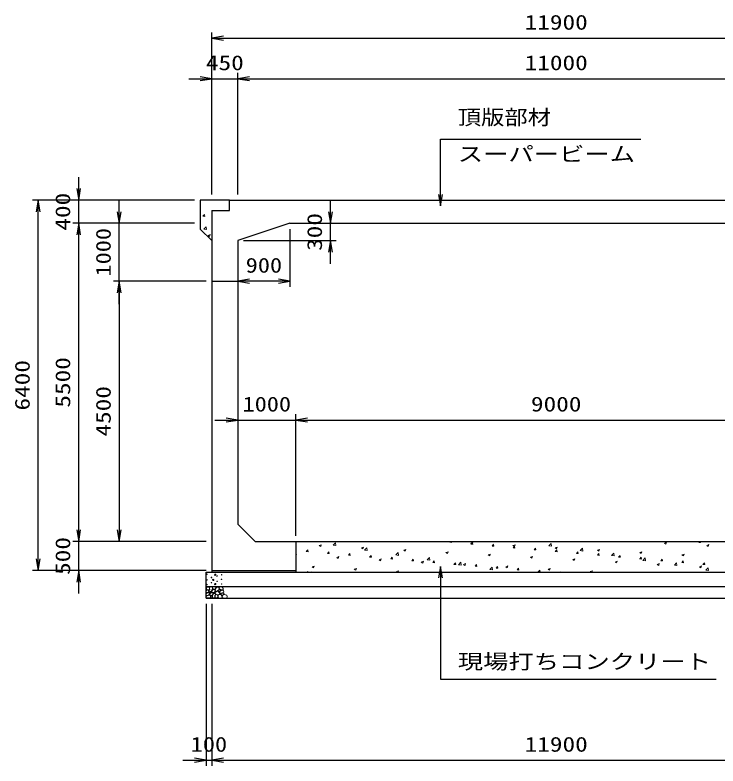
# Model space of a CAD drawing. Units: millimetres at full size. Extents: x 0 to 84100, y 0 to 59400.
# Drawn here: x 32700 to 44845, y 29620 to 42600 of the extents above; entities that cross this region are included whole.
import ezdxf
from ezdxf.enums import TextEntityAlignment as Align

# ---------------------------------------------------------------- set-up
doc = ezdxf.new("R2010")
doc.units = ezdxf.units.MM
for name, color, linetype, lineweight in [('D-DCR-HCHn', 4, 'Continuous', 9), ('D-STR-DIM', 7, 'Continuous', 25), ('D-STR-STRn', 1, 'Continuous', 25), ('D-STR-TXT', 7, 'Continuous', 25)]:
    doc.layers.add(name, color=color, linetype=linetype, lineweight=lineweight)
doc.styles.add('ＭＳ ゴシック', font='')
doc.styles.get('ＭＳ ゴシック').set_extended_font_data('MS Gothic')

# ---------------------------------------------------------------- blocks, each defined once
blk = doc.blocks.new('open_arrow')
at = {"color": 0, "linetype": 'Continuous', "lineweight": -2}
blk.add_lwpolyline([(7.5, 1.25), (0, 0), (7.5, -1.25)], dxfattribs=at)

msp = doc.modelspace()

# ---------------------------------------------------------------- linework, layer by layer
at = {"layer": 'D-DCR-HCHn'}
for p, q in [((35946.595, 39122.234), (35976.959, 39119.577)), ((35946.852, 39122.256), (35971.342, 39151.443)), ((35977.176, 39118.782), (35971.303, 39150.625)), ((35962.66, 38898.418), (36002.227, 38939.656)), ((35962.766, 38898.095), (36007.945, 38891.088)), ((36007.871, 38891.312), (36002.259, 38939.557)), ((36035.764, 38791.068), (36061.033, 38774.024)), ((36035.822, 38791.13), (36071.391, 38804.784)), ((36036.738, 38763.262), (36041.829, 38769.329)), ((36044.114, 38755.886), (36041.785, 38768.511)), ((36061.066, 38774.076), (36071.367, 38804.774)), ((39861.632, 33500), (39867.841, 33495.812)), ((39867.868, 33495.867), (39869.255, 33500)), ((40212.992, 33485.761), (40224.939, 33500)), ((40243.243, 33482.262), (40239.971, 33500)), ((43210.351, 33500), (43214.92, 33496.918)), ((43214.948, 33496.975), (43215.963, 33500)), ((44514.937, 33485.337), (44527.241, 33500)), ((44545.172, 33481.809), (44541.817, 33500)), ((37955.616, 33430.381), (37980.885, 33413.336)), ((37955.69, 33430.428), (37991.26, 33444.082)), ((37980.912, 33413.39), (37991.213, 33444.088)), ((38195.283, 33435.732), (38234.85, 33476.97)), ((38195.381, 33435.417), (38240.56, 33428.41)), ((38240.493, 33428.638), (38234.88, 33476.882)), ((38685.677, 33389.696), (38710.946, 33372.651)), ((38685.753, 33389.743), (38721.323, 33403.397)), ((38710.974, 33372.706), (38721.274, 33403.404)), ((38737.441, 33351.647), (38777.008, 33392.885)), ((38782.651, 33344.553), (38777.039, 33392.798)), ((39415.816, 33349.058), (39451.385, 33362.711)), ((39441.035, 33332.021), (39451.336, 33362.719)), ((40212.708, 33485.745), (40243.072, 33483.088)), ((40572.633, 33472.171), (40597.902, 33455.127)), ((40572.712, 33472.218), (40608.281, 33485.872)), ((40577.076, 33453.867), (40607.44, 33451.21)), ((40577.361, 33453.883), (40601.851, 33483.069)), ((40597.93, 33455.182), (40608.23, 33485.88)), ((40607.611, 33450.381), (40601.737, 33482.224)), ((40941.444, 33421.989), (40971.808, 33419.332)), ((40941.73, 33422.005), (40966.22, 33451.191)), ((40971.978, 33418.501), (40966.105, 33450.344)), ((41302.695, 33431.487), (41327.964, 33414.442)), ((41302.774, 33431.533), (41338.344, 33445.187)), ((41305.812, 33390.111), (41336.176, 33387.454)), ((41306.1, 33390.127), (41330.59, 33419.313)), ((41327.992, 33414.498), (41338.292, 33445.196)), ((41336.346, 33386.62), (41330.472, 33418.463)), ((41670.469, 33358.249), (41694.959, 33387.435)), ((41700.714, 33354.74), (41694.84, 33386.583)), ((41923.039, 33426.076), (41962.607, 33467.314)), ((41923.139, 33425.754), (41968.319, 33418.746)), ((41968.25, 33418.981), (41962.638, 33467.226)), ((42032.757, 33390.802), (42058.026, 33373.758)), ((42032.837, 33390.848), (42068.407, 33404.502)), ((42058.053, 33373.813), (42068.353, 33404.511)), ((42465.197, 33341.991), (42504.765, 33383.229)), ((42510.408, 33334.897), (42504.796, 33383.142)), ((42762.9, 33350.163), (42798.469, 33363.816)), ((42788.115, 33333.129), (42798.415, 33363.827)), ((43919.713, 33473.278), (43944.982, 33456.233)), ((43919.796, 33473.323), (43955.365, 33486.977)), ((43945.009, 33456.29), (43955.31, 33486.988)), ((44514.64, 33485.321), (44545.004, 33482.665)), ((44649.774, 33432.593), (44675.043, 33415.549)), ((44649.858, 33432.638), (44685.428, 33446.292)), ((44675.071, 33415.606), (44685.371, 33446.304)), ((37550, 33274.698), (37564.427, 33280.236)), ((37550, 33252.224), (37554.052, 33249.491)), ((37554.079, 33249.544), (37564.38, 33280.242)), ((37732.616, 33326.778), (37762.98, 33324.122)), ((37732.893, 33326.795), (37757.383, 33355.981)), ((37763.152, 33323.312), (37757.278, 33355.155)), ((38096.985, 33294.9), (38127.349, 33292.244)), ((38097.262, 33294.917), (38121.753, 33324.103)), ((38127.519, 33291.431), (38121.646, 33323.274)), ((38258.92, 33225.897), (38294.49, 33239.551)), ((38284.141, 33208.86), (38294.441, 33239.558)), ((38461.353, 33263.022), (38491.717, 33260.366)), ((38461.632, 33263.038), (38486.122, 33292.225)), ((38491.887, 33259.551), (38486.014, 33291.394)), ((38737.539, 33351.331), (38782.719, 33344.324)), ((38825.721, 33231.144), (38856.085, 33228.488)), ((38826.001, 33231.16), (38850.491, 33260.346)), ((38856.255, 33227.67), (38850.381, 33259.513)), ((39279.599, 33267.563), (39319.166, 33308.8)), ((39279.697, 33267.246), (39324.877, 33260.238)), ((39324.809, 33260.469), (39319.197, 33308.713)), ((39415.739, 33349.011), (39441.008, 33331.967)), ((40145.801, 33308.326), (40171.07, 33291.282)), ((40145.879, 33308.372), (40181.448, 33322.026)), ((40171.097, 33291.337), (40181.397, 33322.035)), ((40875.862, 33267.641), (40901.131, 33250.597)), ((40875.941, 33267.687), (40911.511, 33281.341)), ((40901.159, 33250.652), (40911.459, 33281.35)), ((41606.004, 33227.002), (41641.574, 33240.656)), ((41631.22, 33209.968), (41641.52, 33240.666)), ((41670.181, 33358.233), (41700.545, 33355.576)), ((42034.549, 33326.355), (42064.913, 33323.698)), ((42034.838, 33326.37), (42059.328, 33355.557)), ((42065.081, 33322.859), (42059.208, 33354.702)), ((42398.917, 33294.476), (42429.281, 33291.82)), ((42399.208, 33294.492), (42423.698, 33323.678)), ((42429.449, 33290.979), (42423.575, 33322.821)), ((42465.297, 33341.668), (42510.477, 33334.661)), ((42762.818, 33350.117), (42788.087, 33333.073)), ((42763.285, 33262.598), (42793.649, 33259.942)), ((42763.577, 33262.614), (42788.067, 33291.8)), ((42793.817, 33259.098), (42787.943, 33290.941)), ((43007.355, 33257.907), (43046.923, 33299.145)), ((43007.455, 33257.583), (43052.635, 33250.575)), ((43052.567, 33250.812), (43046.954, 33299.057)), ((43127.653, 33230.72), (43158.017, 33228.064)), ((43127.946, 33230.736), (43152.436, 33259.922)), ((43158.184, 33227.217), (43152.311, 33259.06)), ((43492.88, 33309.432), (43518.149, 33292.388)), ((43492.963, 33309.477), (43528.532, 33323.131)), ((43518.176, 33292.444), (43528.477, 33323.142)), ((44222.942, 33268.747), (44248.211, 33251.703)), ((44223.025, 33268.792), (44258.595, 33282.446)), ((44248.238, 33251.76), (44258.538, 33282.458)), ((38258.844, 33225.85), (38284.114, 33208.806)), ((38988.906, 33185.165), (39014.175, 33168.121)), ((38988.983, 33185.212), (39024.552, 33198.866)), ((39014.202, 33168.175), (39024.503, 33198.873)), ((39190.089, 33199.266), (39220.453, 33196.609)), ((39190.37, 33199.282), (39214.861, 33228.468)), ((39220.623, 33195.79), (39214.749, 33227.633)), ((39554.457, 33167.388), (39584.821, 33164.731)), ((39554.74, 33167.404), (39579.23, 33196.59)), ((39584.99, 33163.909), (39579.117, 33195.752)), ((39718.968, 33144.48), (39744.237, 33127.436)), ((39719.046, 33144.527), (39754.615, 33158.18)), ((39744.264, 33127.491), (39754.564, 33158.189)), ((39821.757, 33183.478), (39861.324, 33224.716)), ((39821.855, 33183.16), (39867.035, 33176.153)), ((39866.967, 33176.384), (39861.355, 33224.629)), ((39918.825, 33135.51), (39949.189, 33132.853)), ((39919.109, 33135.526), (39943.599, 33164.712)), ((39949.358, 33132.029), (39943.484, 33163.871)), ((40283.194, 33103.632), (40313.558, 33100.975)), ((40283.478, 33103.648), (40307.969, 33132.834)), ((40313.726, 33100.148), (40307.852, 33131.991)), ((40363.915, 33099.393), (40403.482, 33140.631)), ((40409.126, 33092.299), (40403.513, 33140.544)), ((40449.029, 33103.796), (40474.298, 33086.751)), ((40449.108, 33103.841), (40484.678, 33117.495)), ((40474.326, 33086.806), (40484.626, 33117.504)), ((40647.848, 33071.769), (40672.338, 33100.956)), ((40678.093, 33068.267), (40672.22, 33100.11)), ((41605.924, 33226.956), (41631.193, 33209.912)), ((42335.985, 33186.271), (42361.255, 33169.227)), ((42336.067, 33186.317), (42371.636, 33199.971)), ((42361.282, 33169.283), (42371.582, 33199.981)), ((43066.047, 33145.587), (43091.316, 33128.542)), ((43066.13, 33145.632), (43101.699, 33159.285)), ((43091.343, 33128.599), (43101.644, 33159.297)), ((43492.022, 33198.842), (43522.386, 33196.186)), ((43492.316, 33198.858), (43516.806, 33228.044)), ((43522.552, 33195.337), (43516.678, 33227.18)), ((43549.514, 33173.822), (43589.081, 33215.06)), ((43549.613, 33173.497), (43594.793, 33166.49)), ((43594.725, 33166.728), (43589.112, 33214.973)), ((43796.109, 33104.902), (43821.378, 33087.857)), ((43796.192, 33104.946), (43831.762, 33118.6)), ((43821.405, 33087.914), (43831.705, 33118.612)), ((43856.39, 33166.964), (43886.754, 33164.308)), ((43856.685, 33166.979), (43881.175, 33196.166)), ((43886.92, 33163.456), (43881.046, 33195.299)), ((44091.672, 33089.738), (44131.239, 33130.975)), ((44136.883, 33082.643), (44131.271, 33130.888)), ((44220.758, 33135.086), (44251.122, 33132.43)), ((44221.054, 33135.101), (44245.544, 33164.288)), ((44251.287, 33131.576), (44245.414, 33163.419)), ((44585.126, 33103.208), (44615.49, 33100.551)), ((44585.424, 33103.223), (44609.914, 33132.409)), ((44615.655, 33099.695), (44609.781, 33131.538)), ((37748.415, 32970), (37760.042, 32982.117)), ((37761.472, 32970), (37760.072, 32982.031)), ((37824.625, 32970), (37827.87, 32973.867)), ((37828.322, 32970), (37827.761, 32973.041)), ((37832.012, 33062.005), (37857.281, 33044.96)), ((37832.087, 33062.051), (37867.657, 33075.705)), ((37857.308, 33045.014), (37867.608, 33075.712)), ((38562.073, 33021.32), (38587.342, 33004.276)), ((38562.15, 33021.366), (38597.719, 33035.02)), ((38587.369, 33004.33), (38597.67, 33035.028)), ((39292.135, 32980.635), (39307.902, 32970)), ((39292.213, 32980.681), (39327.782, 32994.335)), ((39319.563, 32970), (39327.731, 32994.343)), ((40364.013, 33099.074), (40409.193, 33092.067)), ((40647.562, 33071.754), (40677.926, 33069.097)), ((40906.073, 33015.309), (40945.64, 33056.546)), ((40906.171, 33014.989), (40951.351, 33007.982)), ((40951.284, 33008.215), (40945.671, 33056.46)), ((41011.93, 33039.876), (41042.294, 33037.219)), ((41012.217, 33039.891), (41036.707, 33069.077)), ((41042.461, 33036.387), (41036.587, 33068.23)), ((41179.091, 33063.111), (41204.36, 33046.066)), ((41179.171, 33063.156), (41214.741, 33076.81)), ((41204.387, 33046.122), (41214.687, 33076.82)), ((41376.298, 33007.997), (41406.662, 33005.341)), ((41376.586, 33008.013), (41401.077, 33037.199)), ((41406.829, 33004.506), (41400.955, 33036.349)), ((41485.437, 32970), (41487.798, 32972.462)), ((41488.106, 32970), (41487.829, 32972.375)), ((41740.666, 32976.119), (41771.03, 32973.463)), ((41740.956, 32976.135), (41765.446, 33005.321)), ((41771.196, 32972.626), (41765.323, 33004.469)), ((41909.153, 33022.426), (41934.422, 33005.382)), ((41909.234, 33022.471), (41944.803, 33036.125)), ((41934.449, 33005.437), (41944.749, 33036.135)), ((42126.926, 32970), (42129.815, 32973.443)), ((42130.168, 32970), (42129.69, 32972.588)), ((42639.214, 32981.741), (42656.621, 32970)), ((42639.297, 32981.786), (42674.866, 32995.44)), ((42666.271, 32970), (42674.811, 32995.451)), ((44091.771, 33089.411), (44136.951, 33082.404)), ((44526.17, 33064.217), (44551.439, 33047.173)), ((44526.255, 33064.261), (44561.824, 33077.915)), ((44551.466, 33047.23), (44561.767, 33077.928)), ((44633.83, 33005.653), (44673.397, 33046.891)), ((44633.93, 33005.326), (44679.109, 32998.319)), ((44679.041, 32998.559), (44673.429, 33046.803))]:
    msp.add_line(p, q, dxfattribs=at)
for points in [[(36051.198, 32711.594), (36030.395, 32716.217), (36011.904, 32706.971), (36009.592, 32686.168), (36014.215, 32669.988), (36037.33, 32663.053), (36053.51, 32663.053), (36060.444, 32674.611), (36060.444, 32700.037)], [(36069.69, 32713.906), (36062.756, 32693.102), (36065.067, 32669.988), (36048.887, 32644.562), (36069.69, 32633.005), (36092.805, 32644.562), (36106.673, 32663.053), (36111.296, 32693.102), (36106.673, 32709.283), (36092.805, 32716.217)], [(36173.447, 32636.214), (36160.689, 32640.569), (36159.425, 32668.678), (36172.512, 32697.359), (36189.448, 32713.536), (36221.403, 32707.032), (36224.133, 32671.913), (36213.816, 32659.876), (36185.739, 32644.301)], [(36232.012, 32679.601), (36225.964, 32685.086), (36224.897, 32690.792), (36228.414, 32703.305), (36238.71, 32717.61), (36261.004, 32716.105), (36282.571, 32705.811), (36297.195, 32685.597), (36295.021, 32672.456), (36288.02, 32665.716), (36276.769, 32663.215), (36260.511, 32667.483), (36239.289, 32674.481)], [(36007.281, 32653.808), (36000.346, 32633.005), (36009.592, 32619.136), (36032.707, 32616.824), (36048.488, 32623.599), (36041.952, 32639.939), (36046.575, 32649.185), (36037.33, 32658.431), (36023.461, 32663.053)], [(36051.155, 32577.009), (36068.277, 32602.692), (36066.137, 32609.112), (36042.594, 32615.533), (36021.192, 32613.393), (36006.21, 32600.551), (36004.07, 32585.57), (36006.21, 32570.588), (36023.332, 32566.308)], [(36074.313, 32633.005), (36062.756, 32623.759), (36067.379, 32616.824), (36083.559, 32616.824), (36090.493, 32619.136), (36095.116, 32628.382), (36088.182, 32635.316)], [(36111.082, 32577.009), (36121.783, 32602.692), (36113.222, 32613.393), (36087.539, 32613.393), (36076.838, 32609.112), (36066.137, 32594.131), (36066.137, 32581.289), (36076.838, 32564.167), (36089.679, 32562.027)], [(36108.985, 32658.431), (36097.427, 32630.693), (36106.673, 32619.136), (36134.411, 32619.136), (36145.968, 32623.759), (36157.525, 32639.939), (36157.525, 32653.808), (36145.968, 32672.299), (36132.099, 32674.611)], [(36147.466, 32525.643), (36153.886, 32544.905), (36151.746, 32566.308), (36166.728, 32589.85), (36147.466, 32600.551), (36126.063, 32589.85), (36113.222, 32572.728), (36108.941, 32544.905), (36113.222, 32529.924), (36126.063, 32523.503)], [(36143.185, 32600.551), (36153.886, 32609.112), (36149.606, 32615.533), (36134.624, 32615.533), (36128.204, 32613.393), (36123.923, 32604.832), (36130.344, 32598.411)], [(36164.588, 32527.783), (36183.85, 32523.503), (36200.972, 32532.064), (36203.112, 32551.326), (36200.968, 32574.878), (36177.429, 32582.327), (36162.447, 32578.603), (36156.027, 32562.027), (36156.027, 32538.484)], [(36213.203, 32579.532), (36177.829, 32586.129), (36162.782, 32598.266), (36158.03, 32617.263), (36172.713, 32631.629), (36201.323, 32639.69), (36222.97, 32626.761), (36236.961, 32609.347), (36233.002, 32591.67)], [(36204.798, 32645.711), (36206.454, 32639.566), (36212.011, 32635.193), (36224.19, 32633.302), (36235.305, 32639.802), (36245.592, 32649.138), (36254.858, 32657.333), (36254.635, 32663.462), (36248.736, 32668.875), (36234.203, 32670.356), (36221.47, 32664.383), (36212.011, 32655.165), (36207.281, 32650.556)], [(36212.352, 32573.637), (36227.306, 32582.556), (36253.44, 32582.292), (36274.93, 32563.525), (36278.643, 32534.899), (36264.853, 32524.245), (36228.098, 32521.871), (36211.731, 32531.633), (36207.172, 32554.06)], [(36293.372, 32611.832), (36298.688, 32616.874), (36305.476, 32625.68), (36307.145, 32633.275), (36303.144, 32647.685), (36289.088, 32658.67), (36268.907, 32657.89), (36241.698, 32643.001), (36232.086, 32630.757), (36235.152, 32616.784), (36244.778, 32610.04), (36253.599, 32609.145), (36267.363, 32609.524), (36280.808, 32611.002)], [(36249.971, 32585.265), (36254.183, 32588.446), (36257.686, 32593.505), (36257.81, 32600.431), (36253.414, 32606.067), (36245.769, 32607.977), (36239.356, 32606.179), (36237.704, 32600.442), (36236.896, 32594.835), (36237.881, 32587.456), (36243.975, 32584.127)], [(36277.597, 32570.331), (36267.895, 32575.079), (36260.89, 32583.822), (36260.719, 32595.084), (36264.942, 32605.627), (36280.189, 32607.625), (36295.054, 32608.018), (36309.481, 32602.512), (36311.849, 32593.273), (36299.54, 32582.195), (36284.555, 32573.15)], [(36309.972, 32522.493), (36294.837, 32524.274), (36284.866, 32529.787), (36280.835, 32542.722), (36280.945, 32554.963), (36290.172, 32571.678), (36308.242, 32582.822), (36335.731, 32578.403), (36357.453, 32570.334), (36362.643, 32546.125), (36358.03, 32528.257), (36336.884, 32522.877)], [(36059.716, 32523.503), (36074.698, 32529.924), (36078.978, 32551.326), (36070.417, 32566.308), (36055.435, 32570.588), (36036.173, 32568.448), (36014.771, 32559.887), (36004.07, 32547.045), (36004.07, 32532.064), (36010.49, 32523.503), (36036.173, 32525.643)], [(36106.801, 32529.924), (36106.801, 32555.606), (36096.1, 32562.027), (36085.399, 32555.606), (36083.259, 32540.625), (36085.399, 32527.783), (36100.381, 32523.503)]]:
    msp.add_lwpolyline(points, close=True, dxfattribs=at)
msp.add_lwpolyline([(36143.432, 32718.547), (36126.093, 32716.446), (36114.258, 32708.701), (36114.626, 32689.819), (36120.514, 32676.087), (36135.025, 32676.185), (36155.107, 32679.153), (36164.799, 32693.689), (36174.082, 32703.492), (36176.884, 32714.345), (36164.099, 32718.547), (36143.082, 32718.547)], dxfattribs=at)
for centre, radius in [((36016.091, 32836.145), 4.5), ((36017.803, 32934.121), 4.5), ((36093.437, 32877.541), 4.5), ((36125.004, 32836.145), 11.25), ((36159.996, 32925.045), 11.25), ((36191.563, 32901.359), 4.5), ((36267.197, 32845.221), 4.5), ((36268.909, 32925.045), 4.5), ((36017.803, 32755.879), 4.5), ((36093.437, 32788.641), 4.5), ((36159.996, 32764.955), 11.25), ((36191.563, 32812.459), 4.5), ((36268.909, 32764.955), 4.5)]:
    msp.add_circle(centre, radius, dxfattribs=at)
at = {"layer": 'D-STR-DIM'}
for p, q in [((36100, 39500), (36100, 42300)), ((36100, 42200), (48000, 42200)), ((36100, 39500), (36100, 41600)), ((36550, 39500), (36550, 41600)), ((36550, 39500), (36550, 41600)), ((35700, 41500), (36950, 41500)), ((36550, 41500), (47550, 41500)), ((33800, 38600), (33800, 39800)), ((35800, 39400), (33000, 39400)), ((33100, 33000), (33100, 39400)), ((35800, 39400), (33700, 39400)), ((34500, 37600), (34500, 39400)), ((38150, 38300), (38150, 39400)), ((35800, 39000), (33700, 39000)), ((35800, 39000), (33700, 39000)), ((33800, 33500), (33800, 39000)), ((35800, 39000), (34400, 39000)), ((37550, 39000), (38250, 39000)), ((37450, 38900), (37450, 37900)), ((36650, 38700), (38250, 38700)), ((36550, 38600), (36550, 37900)), ((36000, 38000), (34400, 38000)), ((36000, 38000), (34400, 38000)), ((34500, 38000), (34500, 33500)), ((37450, 38000), (36550, 38000)), ((37550, 33600), (37550, 35700)), ((37550, 33600), (37550, 35700)), ((36150, 35600), (37950, 35600)), ((37550, 35600), (46550, 35600)), ((33800, 32600), (33800, 33900)), ((36000, 33500), (33700, 33500)), ((36000, 33500), (33700, 33500)), ((36000, 33500), (34400, 33500)), ((36000, 33000), (33000, 33000)), ((36000, 33000), (33700, 33000)), ((36000, 32420), (36000, 29620)), ((36100, 32420), (36100, 29620)), ((36100, 32420), (36100, 29620)), ((35600, 29720), (36500, 29720)), ((36100, 29720), (48000, 29720))]:
    msp.add_line(p, q, dxfattribs=at)
at = {"layer": 'D-STR-STRn'}
for p, q in [((35900, 39400), (35900, 38900)), ((36405, 39400), (35900, 39400)), ((36405, 39400), (47695, 39400)), ((36405, 39220), (36405, 39400)), ((36100, 39220), (36405, 39220)), ((36100, 39220), (36100, 33000)), ((37450, 39000), (36550, 38700)), ((37450, 39000), (46650, 39000)), ((35900, 38900), (36100, 38700)), ((36550, 38700), (36550, 33800)), ((36100, 38000), (36550, 38000)), ((36550, 33800), (36850, 33500)), ((36850, 33500), (47250, 33500)), ((37550, 33500), (37550, 32970)), ((36000, 32970), (48100, 32970)), ((36000, 32520), (36000, 32970)), ((36100, 33000), (37550, 33000)), ((36100, 33000), (36100, 32970)), ((36000, 32720), (48100, 32720)), ((36000, 32520), (48100, 32520))]:
    msp.add_line(p, q, dxfattribs=at)
at = {"layer": 'D-STR-TXT'}
for points in [[(40050, 39300), (40050, 40451.777), (40250, 40451.777), (43512.437, 40451.777)], [(40050, 33070), (40050, 31120), (40250, 31120), (44811.168, 31120)]]:
    msp.add_lwpolyline(points, dxfattribs=at)

# ---------------------------------------------------------------- block references
at = {"layer": 'D-STR-DIM', "xscale": 26.7, "yscale": 26.7}
for p in [(36100, 42200), (36550, 41500), (36550, 41500), (36550, 38000), (37550, 35600), (37550, 35600), (36100, 29720), (36100, 29720)]:
    msp.add_blockref('open_arrow', p, dxfattribs=at)
for p, rotation in [((36100, 41500), 180), ((33800, 39400), 90), ((33100, 39400), 270), ((34500, 39000), 90), ((38150, 39000), 90), ((33800, 39000), 270), ((33800, 39000), 270), ((38150, 38700), 270), ((37450, 38000), 180), ((34500, 38000), 270), ((34500, 38000), 270), ((36550, 35600), 180), ((33800, 33500), 90), ((33800, 33500), 90), ((34500, 33500), 90), ((33100, 33000), 90), ((33800, 33000), 270), ((36000, 29720), 180)]:
    msp.add_blockref('open_arrow', p, dxfattribs=dict(at, rotation=rotation))
at = {"layer": 'D-STR-TXT', "xscale": 26.7, "yscale": 26.7}
for p, rotation in [((40050, 39300), 90), ((40050, 33070), 270)]:
    msp.add_blockref('open_arrow', p, dxfattribs=dict(at, rotation=rotation))

# ---------------------------------------------------------------- texts
at = {"layer": 'D-STR-DIM', "style": 'ＭＳ ゴシック'}
for s, width, p in [('11900', 1.25, (42050, 42475)), ('450', 1.25, (36325, 41775)), ('11000', 1.25, (42050, 41775)), ('900', 1.2, (37000, 38275)), ('1000', 1.2, (37050, 35875)), ('9000', 1.25, (42050, 35875)), ('100', 1.2, (36050, 29995)), ('11900', 1.25, (42050, 29995))]:
    msp.add_text(s, height=256.6, dxfattribs=dict(at, width=width)).set_placement(p, align=Align.MIDDLE_CENTER)
for s, width, p in [('400', 1.25, (33525, 39200)), ('300', 1.25, (37875, 38850)), ('1000', 1.2, (34225, 38500)), ('6400', 1.25, (32825, 36200)), ('5500', 1.25, (33525, 36250)), ('4500', 1.25, (34225, 35750)), ('500', 1.25, (33525, 33250))]:
    msp.add_text(s, height=256.6, rotation=90, dxfattribs=dict(at, width=width)).set_placement(p, align=Align.MIDDLE_CENTER)
at = {"layer": 'D-STR-TXT', "style": 'ＭＳ ゴシック', "width": 1.15}
msp.add_text('頂版部材\u3000\u3000\u3000\u3000', height=256.6, dxfattribs=at).set_placement((40350, 40960.406), align=Align.TOP_LEFT)
at = {"layer": 'D-STR-TXT', "style": 'ＭＳ ゴシック', "width": 1.25}
for s, p in [('スーパービーム', (40350, 39993.147)), ('現場打ちコンクリート', (40350, 31220))]:
    msp.add_text(s, height=256.6, dxfattribs=at).set_placement(p, align=Align.BOTTOM_LEFT)

doc.saveas('drawing.dxf')
